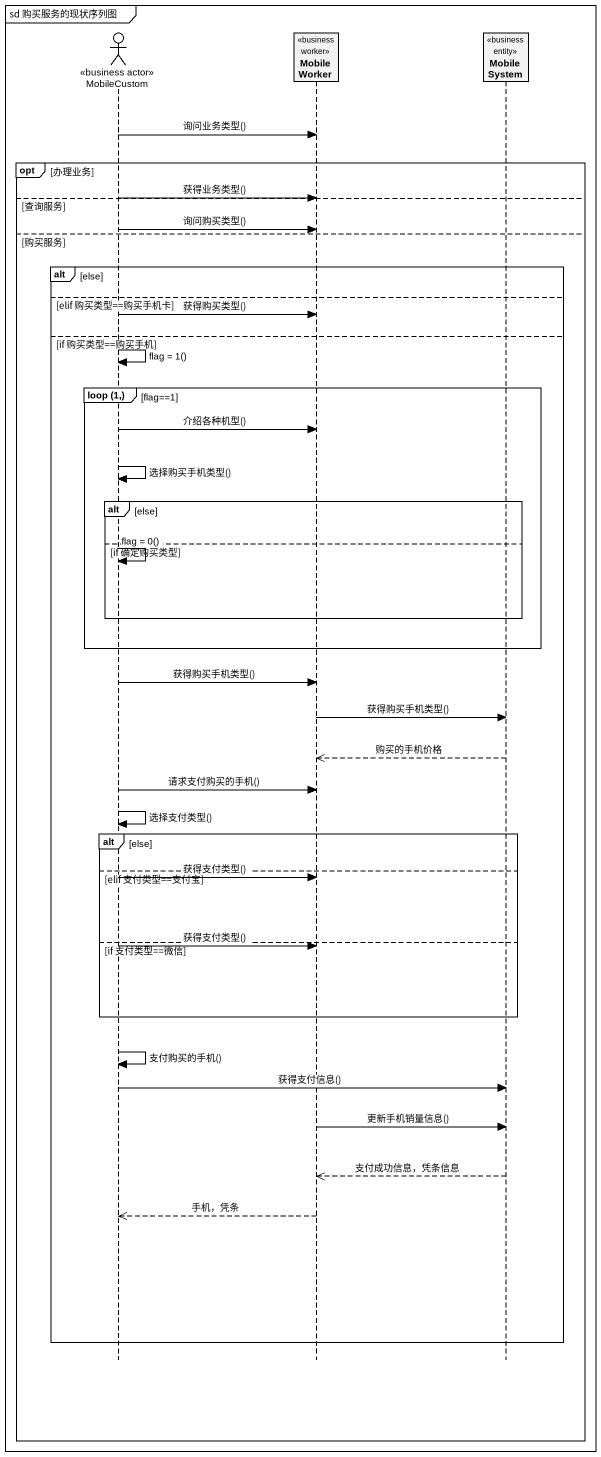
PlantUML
@startuml
mainframe sd 购买服务的现状序列图
hide footbox
actor MobileCustom <<business actor>>
participant MobileWorker <<business worker>>
participant MobileSystem <<business entity>>

MobileCustom -> MobileWorker : 询问业务类型()
opt 办理业务
  MobileCustom -> MobileWorker : 获得业务类型()
else 查询服务
  MobileCustom -> MobileWorker : 询问购买类型()
else 购买服务
  alt else
  else elif 购买类型==购买手机卡
    MobileCustom -> MobileWorker : 获得购买类型()
  else if 购买类型==购买手机
    MobileCustom -> MobileCustom : flag = 1()
    group loop (1,) [flag==1]
      MobileCustom -> MobileWorker : 介绍各种机型()
      MobileCustom -> MobileCustom : 选择购买手机类型()
      alt else
      else if 确定购买类型
        MobileCustom -> MobileCustom : flag = 0()
      end
    end
    MobileCustom -> MobileWorker : 获得购买手机类型()
    MobileWorker -> MobileSystem : 获得购买手机类型()
    MobileSystem -->> MobileWorker : 购买的手机价格
    MobileCustom -> MobileWorker : 请求支付购买的手机()
    MobileCustom -> MobileCustom : 选择支付类型()
    alt else
    else elif 支付类型==支付宝
      MobileCustom -> MobileWorker : 获得支付类型()
    else if 支付类型==微信
      MobileCustom -> MobileWorker : 获得支付类型()
    end
    MobileCustom -> MobileCustom : 支付购买的手机()
    MobileCustom -> MobileSystem : 获得支付信息()
    MobileWorker -> MobileSystem : 更新手机销量信息()
    MobileSystem -->> MobileWorker : 支付成功信息，凭条信息
    MobileWorker -->> MobileCustom : 手机，凭条
  end
end
@enduml
